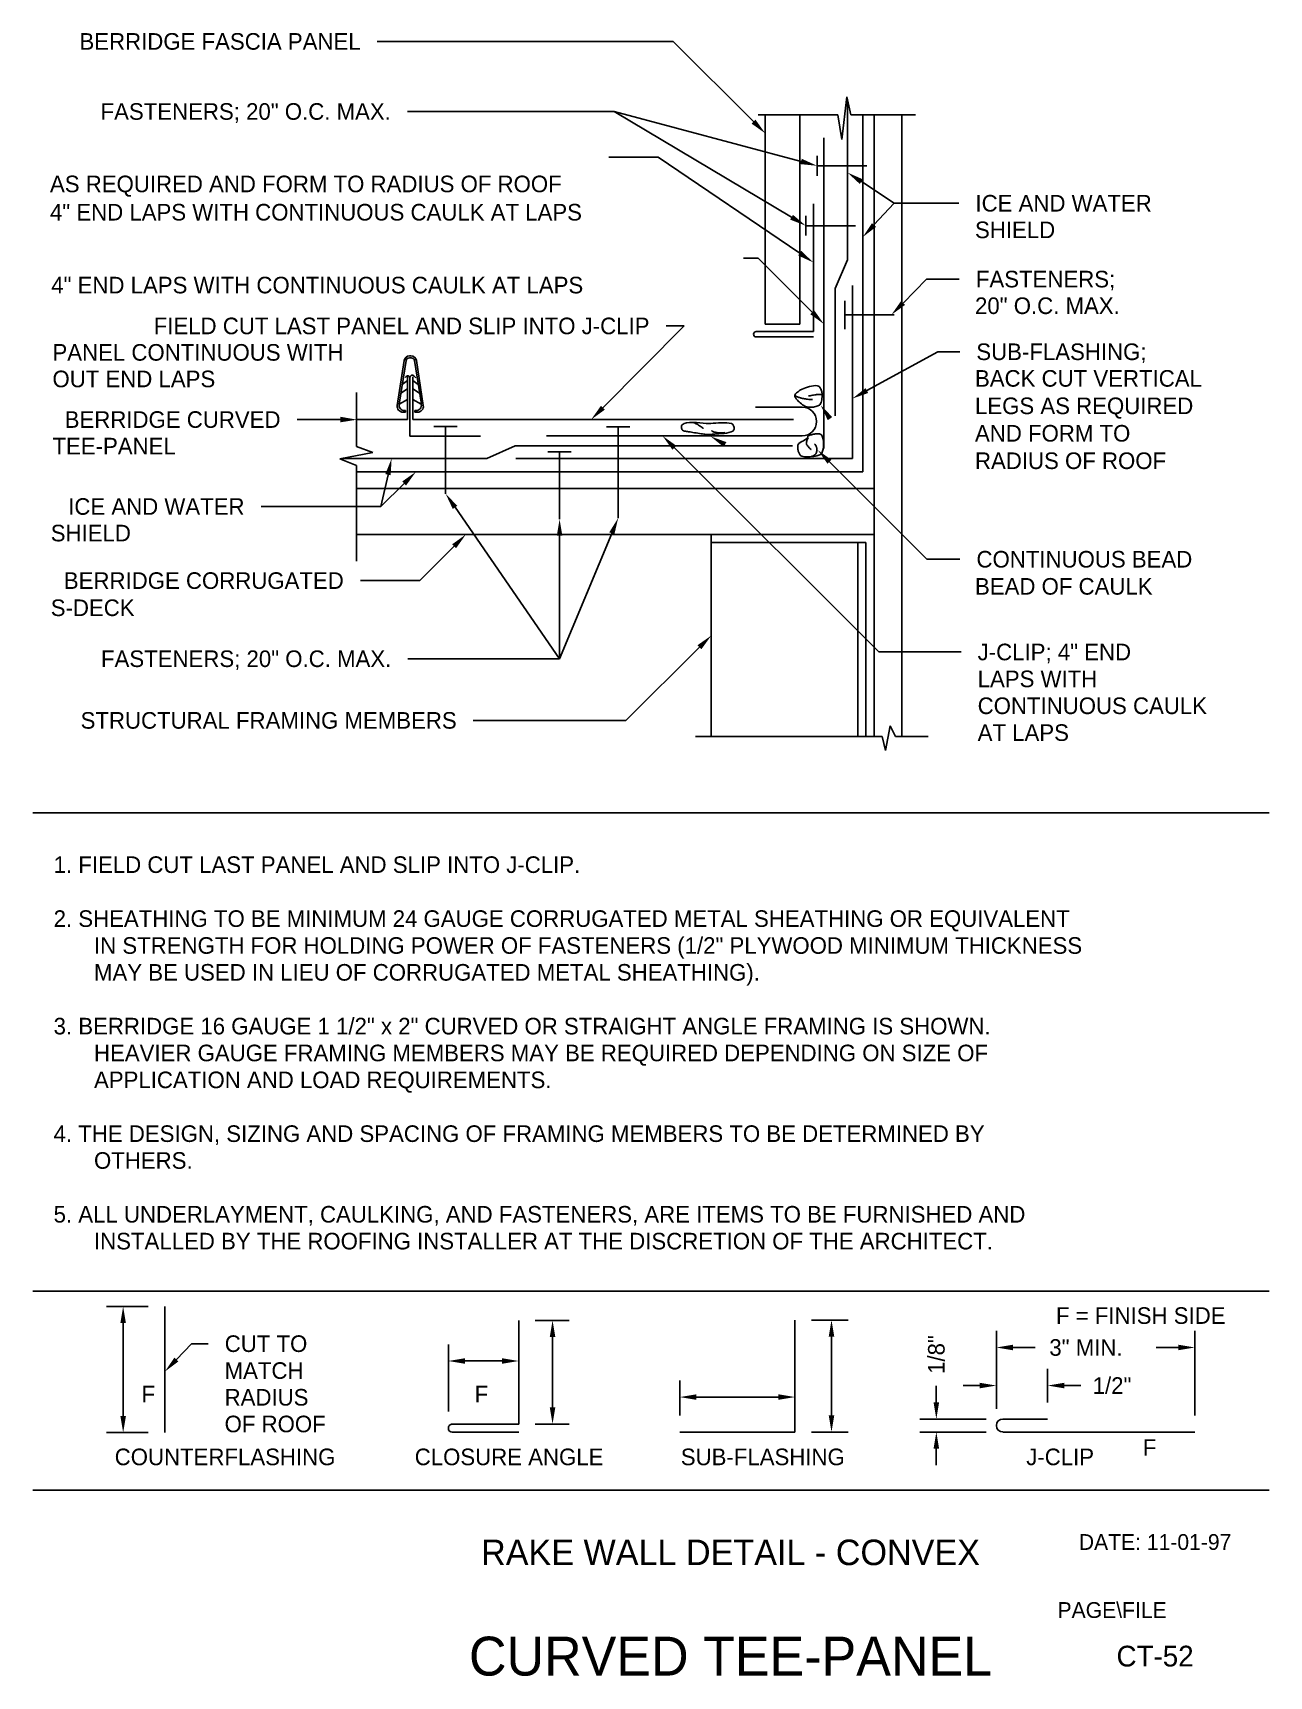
# Model space of a CAD drawing. Extents: x 1.5 to 23.8, y 0.8 to 30.5.
import ezdxf
from ezdxf.enums import TextEntityAlignment as Align

# ---------------------------------------------------------------- set-up
doc = ezdxf.new("R2010")
doc.units = 0
doc.header["$LTSCALE"] = 0.3999
for name, color, linetype in [('BORDER', 7, 'CONTINUOUS'), ('CMP-FLSH', 7, 'CONTINUOUS'), ('DIM-TXT', 7, 'CONTINUOUS'), ('STRCTR', 7, 'CONTINUOUS')]:
    doc.layers.add(name, color=color, linetype=linetype)

msp = doc.modelspace()

# ---------------------------------------------------------------- linework, layer by layer
at = {"layer": 'BORDER', "color": 0, "linetype": 'CONTINUOUS'}
for p, q in [((1.473, 16.361), (23.82, 16.361)), ((1.473, 7.722), (23.82, 7.722)), ((23.82, 4.125), (1.473, 4.125))]:
    msp.add_line(p, q, dxfattribs=at)
at = {"layer": 'CMP-FLSH', "color": 0, "linetype": 'CONTINUOUS'}
for p, q in [((16.198, 26.356), (16.198, 29.251)), ((14.712, 28.978), (14.712, 25.192)), ((15.337, 28.978), (15.337, 25.192)), ((16.473, 22.526), (16.473, 28.978)), ((15.773, 22.948), (15.773, 28.563)), ((15.649, 28.236), (15.649, 27.877)), ((15.649, 28.056), (16.549, 28.056)), ((15.582, 25.059), (15.582, 27.366)), ((15.445, 27.152), (15.445, 26.794)), ((16.345, 26.973), (15.445, 26.973)), ((15.974, 25.837), (16.198, 26.356)), ((15.974, 23.54), (15.974, 25.837)), ((16.286, 22.765), (16.286, 25.893)), ((16.153, 25.618), (16.153, 25.106)), ((16.153, 25.362), (17.039, 25.362)), ((15.582, 25.059), (14.546, 25.059)), ((15.582, 24.964), (14.546, 24.964)), ((14.712, 25.192), (15.337, 25.192)), ((8.184, 24.535), (8.059, 23.725)), ((8.22, 24.536), (8.095, 23.747)), ((8.295, 24.586), (8.279, 24.586)), ((8.295, 24.62), (8.283, 24.62)), ((8.295, 24.62), (8.306, 24.62)), ((8.295, 24.586), (8.311, 24.586)), ((8.37, 24.536), (8.495, 23.747)), ((8.405, 24.535), (8.531, 23.725)), ((8.151, 24.105), (8.246, 24.174)), ((8.222, 24.25), (8.202, 24.231)), ((8.246, 23.47), (8.246, 24.245)), ((8.29, 23.168), (8.29, 24.222)), ((8.343, 23.47), (8.343, 24.245)), ((8.438, 24.105), (8.343, 24.174)), ((8.358, 24.262), (8.397, 24.222)), ((8.095, 23.75), (8.246, 23.831)), ((8.127, 23.948), (8.246, 24.023)), ((8.463, 23.948), (8.343, 24.023)), ((8.494, 23.75), (8.343, 23.831)), ((7.323, 23.47), (8.246, 23.47)), ((8.163, 23.604), (8.168, 23.604)), ((8.168, 23.604), (8.211, 23.604)), ((8.193, 23.631), (8.211, 23.631)), ((8.193, 23.631), (8.198, 23.631)), ((8.211, 23.631), (8.211, 23.604)), ((8.343, 23.47), (15.225, 23.47)), ((8.396, 23.631), (8.378, 23.631)), ((8.378, 23.631), (8.378, 23.604)), ((8.422, 23.604), (8.378, 23.604)), ((8.396, 23.631), (8.391, 23.631)), ((8.427, 23.604), (8.422, 23.604)), ((15.378, 23.696), (14.537, 23.696)), ((9.567, 23.168), (8.29, 23.168)), ((9.143, 23.346), (8.723, 23.346)), ((8.933, 23.346), (8.933, 22.13)), ((10.757, 23.174), (15.378, 23.174)), ((12.264, 23.341), (11.843, 23.341)), ((12.053, 23.341), (12.053, 21.69)), ((10.192, 22.993), (9.676, 22.767)), ((10.192, 22.993), (15.207, 22.993)), ((11.204, 22.884), (10.784, 22.884)), ((10.994, 22.884), (10.994, 21.669)), ((7.061, 22.767), (9.676, 22.767)), ((16.286, 22.765), (10.203, 22.765)), ((16.473, 22.526), (7.323, 22.526)), ((3.86, 5.163), (3.86, 7.443)), ((10.255, 5.318), (10.255, 7.192)), ((15.248, 7.198), (15.248, 5.174)), ((19.007, 5.409), (19.816, 5.409)), ((8.983, 5.241), (8.983, 5.246)), ((10.255, 5.318), (9.055, 5.318)), ((10.255, 5.169), (9.055, 5.169)), ((15.248, 5.174), (13.167, 5.174)), ((19.007, 5.174), (22.476, 5.174))]:
    msp.add_line(p, q, dxfattribs=at)
for points in [[(15.442, 23.704, 0), (15.452, 23.701, 0), (15.464, 23.698, 0), (15.477, 23.696, 0), (15.49, 23.694, 0), (15.504, 23.692, 0), (15.518, 23.691, 0), (15.531, 23.691, 0), (15.543, 23.691, 0), (15.554, 23.691, 0), (15.568, 23.693, 0), (15.585, 23.696, 0), (15.604, 23.7, 0), (15.623, 23.704, 0), (15.642, 23.71, 0), (15.661, 23.717, 0), (15.677, 23.724, 0), (15.691, 23.733, 0), (15.702, 23.742, 0), (15.712, 23.758, 0), (15.721, 23.778, 0), (15.728, 23.801, 0), (15.733, 23.826, 0), (15.737, 23.852, 0), (15.74, 23.879, 0), (15.741, 23.904, 0), (15.74, 23.926, 0), (15.739, 23.945, 0), (15.736, 23.958, 0), (15.733, 23.974, 0), (15.728, 23.99, 0), (15.721, 24.007, 0), (15.714, 24.024, 0), (15.706, 24.04, 0), (15.697, 24.054, 0), (15.687, 24.065, 0), (15.677, 24.072, 0), (15.651, 24.081, 0), (15.62, 24.083, 0), (15.586, 24.081, 0), (15.548, 24.076, 0), (15.51, 24.067, 0), (15.473, 24.056, 0), (15.438, 24.045, 0), (15.407, 24.033, 0), (15.381, 24.021, 0), (15.366, 24.014, 0), (15.348, 24.005, 0), (15.329, 23.993, 0), (15.31, 23.98, 0), (15.292, 23.967, 0), (15.275, 23.952, 0), (15.261, 23.937, 0), (15.25, 23.922, 0), (15.245, 23.907, 0), (15.245, 23.898, 0), (15.247, 23.888, 0), (15.252, 23.877, 0), (15.258, 23.866, 0), (15.265, 23.855, 0), (15.273, 23.844, 0), (15.281, 23.834, 0), (15.288, 23.825, 0), (15.294, 23.818, 0), (15.308, 23.804, 0), (15.325, 23.788, 0), (15.344, 23.771, 0), (15.365, 23.754, 0), (15.386, 23.738, 0), (15.408, 23.723, 0), (15.43, 23.711, 0), (15.45, 23.701, 0), (15.469, 23.695, 0)], [(15.257, 23.894, 0), (15.267, 23.89, 0), (15.279, 23.886, 0), (15.292, 23.881, 0), (15.305, 23.876, 0), (15.319, 23.871, 0), (15.333, 23.867, 0), (15.346, 23.863, 0), (15.358, 23.859, 0), (15.368, 23.856, 0), (15.383, 23.853, 0), (15.4, 23.85, 0), (15.419, 23.846, 0), (15.438, 23.843, 0), (15.458, 23.84, 0), (15.478, 23.837, 0), (15.497, 23.834, 0), (15.514, 23.832, 0), (15.529, 23.831, 0), (15.533, 23.831, 0), (15.537, 23.831, 0), (15.543, 23.831, 0), (15.548, 23.831, 0), (15.553, 23.831, 0), (15.558, 23.831, 0), (15.562, 23.831, 0), (15.565, 23.831, 0), (15.566, 23.831, 0)], [(15.726, 23.92, 0), (15.718, 23.92, 0), (15.709, 23.921, 0), (15.699, 23.921, 0), (15.689, 23.921, 0), (15.678, 23.921, 0), (15.667, 23.921, 0), (15.657, 23.921, 0), (15.648, 23.92, 0), (15.64, 23.92, 0), (15.625, 23.918, 0), (15.606, 23.915, 0), (15.585, 23.912, 0), (15.563, 23.908, 0), (15.541, 23.904, 0), (15.522, 23.9, 0), (15.506, 23.897, 0), (15.496, 23.895, 0), (15.492, 23.894, 0)], [(13.603, 23.209, 0), (13.58, 23.211, 0), (13.554, 23.214, 0), (13.525, 23.218, 0), (13.495, 23.223, 0), (13.464, 23.228, 0), (13.434, 23.233, 0), (13.405, 23.237, 0), (13.379, 23.242, 0), (13.356, 23.247, 0), (13.342, 23.249, 0), (13.325, 23.251, 0), (13.307, 23.253, 0), (13.287, 23.256, 0), (13.267, 23.259, 0), (13.249, 23.263, 0), (13.232, 23.269, 0), (13.218, 23.276, 0), (13.208, 23.285, 0), (13.204, 23.292, 0), (13.201, 23.301, 0), (13.199, 23.312, 0), (13.198, 23.324, 0), (13.197, 23.336, 0), (13.198, 23.347, 0), (13.2, 23.358, 0), (13.204, 23.367, 0), (13.208, 23.374, 0), (13.243, 23.397, 0), (13.289, 23.412, 0), (13.343, 23.418, 0), (13.403, 23.419, 0), (13.467, 23.416, 0), (13.53, 23.41, 0), (13.59, 23.405, 0), (13.644, 23.4, 0), (13.69, 23.399, 0), (13.727, 23.401, 0), (13.771, 23.403, 0), (13.819, 23.406, 0), (13.869, 23.408, 0), (13.92, 23.41, 0), (13.97, 23.41, 0), (14.017, 23.409, 0), (14.06, 23.405, 0), (14.097, 23.399, 0), (14.099, 23.398, 0), (14.102, 23.397, 0), (14.105, 23.396, 0), (14.109, 23.395, 0), (14.112, 23.393, 0), (14.115, 23.392, 0), (14.118, 23.39, 0), (14.12, 23.388, 0), (14.122, 23.386, 0), (14.127, 23.378, 0), (14.133, 23.368, 0), (14.138, 23.356, 0), (14.143, 23.343, 0), (14.147, 23.329, 0), (14.15, 23.316, 0), (14.151, 23.304, 0), (14.15, 23.293, 0), (14.146, 23.285, 0), (14.125, 23.263, 0), (14.094, 23.246, 0), (14.055, 23.234, 0), (14.012, 23.225, 0), (13.966, 23.22, 0), (13.919, 23.216, 0), (13.874, 23.213, 0), (13.834, 23.211, 0), (13.801, 23.209, 0), (13.783, 23.206, 0), (13.761, 23.204, 0), (13.738, 23.202, 0), (13.713, 23.2, 0), (13.688, 23.199, 0), (13.664, 23.199, 0), (13.641, 23.2, 0), (13.62, 23.203, 0), (13.603, 23.209, 0)], [(13.418, 23.412, 0), (13.424, 23.41, 0), (13.431, 23.408, 0), (13.438, 23.405, 0), (13.446, 23.402, 0), (13.453, 23.399, 0), (13.461, 23.395, 0), (13.468, 23.392, 0), (13.474, 23.389, 0), (13.48, 23.386, 0), (13.491, 23.38, 0), (13.506, 23.37, 0), (13.522, 23.359, 0), (13.538, 23.348, 0), (13.554, 23.337, 0), (13.569, 23.326, 0), (13.58, 23.318, 0), (13.588, 23.312, 0), (13.591, 23.31, 0)], [(13.986, 23.234, 0), (13.972, 23.232, 0), (13.957, 23.23, 0), (13.939, 23.229, 0), (13.921, 23.229, 0), (13.903, 23.229, 0), (13.884, 23.229, 0), (13.867, 23.23, 0), (13.851, 23.232, 0), (13.838, 23.234, 0), (13.828, 23.236, 0), (13.817, 23.238, 0), (13.804, 23.241, 0), (13.791, 23.245, 0), (13.778, 23.249, 0), (13.765, 23.254, 0), (13.755, 23.259, 0), (13.745, 23.265, 0), (13.739, 23.272, 0)], [(15.479, 23.17, 0), (15.49, 23.176, 0), (15.503, 23.181, 0), (15.517, 23.186, 0), (15.532, 23.192, 0), (15.548, 23.196, 0), (15.563, 23.201, 0), (15.578, 23.204, 0), (15.591, 23.207, 0), (15.603, 23.209, 0), (15.615, 23.21, 0), (15.629, 23.211, 0), (15.644, 23.212, 0), (15.66, 23.212, 0), (15.676, 23.212, 0), (15.692, 23.21, 0), (15.706, 23.207, 0), (15.718, 23.202, 0), (15.726, 23.196, 0), (15.743, 23.17, 0), (15.755, 23.135, 0), (15.763, 23.094, 0), (15.767, 23.049, 0), (15.766, 23.003, 0), (15.762, 22.958, 0), (15.753, 22.917, 0), (15.742, 22.881, 0), (15.726, 22.853, 0), (15.716, 22.842, 0), (15.701, 22.833, 0), (15.683, 22.826, 0), (15.663, 22.819, 0), (15.642, 22.814, 0), (15.621, 22.81, 0), (15.6, 22.807, 0), (15.582, 22.804, 0), (15.566, 22.802, 0), (15.546, 22.8, 0), (15.523, 22.798, 0), (15.498, 22.796, 0), (15.472, 22.795, 0), (15.445, 22.796, 0), (15.419, 22.798, 0), (15.394, 22.801, 0), (15.373, 22.807, 0), (15.356, 22.815, 0), (15.349, 22.821, 0), (15.342, 22.829, 0), (15.335, 22.838, 0), (15.329, 22.849, 0), (15.323, 22.861, 0), (15.318, 22.873, 0), (15.313, 22.884, 0), (15.309, 22.895, 0), (15.307, 22.904, 0), (15.304, 22.914, 0), (15.302, 22.926, 0), (15.301, 22.94, 0), (15.3, 22.954, 0), (15.299, 22.969, 0), (15.3, 22.983, 0), (15.301, 22.996, 0), (15.303, 23.008, 0), (15.307, 23.018, 0), (15.32, 23.036, 0), (15.342, 23.053, 0), (15.37, 23.071, 0), (15.4, 23.088, 0), (15.43, 23.105, 0), (15.455, 23.122, 0), (15.474, 23.139, 0), (15.484, 23.155, 0), (15.479, 23.17, 0)], [(15.492, 23.132, 0), (15.485, 23.125, 0), (15.478, 23.116, 0), (15.472, 23.104, 0), (15.466, 23.092, 0), (15.461, 23.078, 0), (15.458, 23.065, 0), (15.455, 23.052, 0), (15.454, 23.041, 0), (15.455, 23.031, 0), (15.459, 23.019, 0), (15.468, 23.005, 0), (15.48, 22.99, 0), (15.493, 22.975, 0), (15.507, 22.961, 0), (15.52, 22.948, 0), (15.531, 22.938, 0), (15.538, 22.931, 0), (15.541, 22.929, 0)], [(15.541, 22.802, 0), (15.55, 22.803, 0), (15.561, 22.807, 0), (15.572, 22.811, 0), (15.583, 22.817, 0), (15.594, 22.824, 0), (15.605, 22.831, 0), (15.614, 22.838, 0), (15.622, 22.846, 0), (15.628, 22.853, 0), (15.632, 22.862, 0), (15.636, 22.874, 0), (15.639, 22.887, 0), (15.641, 22.901, 0), (15.642, 22.916, 0), (15.643, 22.93, 0), (15.643, 22.944, 0), (15.642, 22.957, 0), (15.64, 22.967, 0), (15.638, 22.974, 0), (15.634, 22.982, 0), (15.629, 22.992, 0), (15.623, 23.001, 0), (15.617, 23.01, 0), (15.612, 23.018, 0), (15.607, 23.025, 0), (15.604, 23.029, 0), (15.603, 23.031, 0)]]:
    msp.add_polyline3d(points, dxfattribs=at)
for centre, radius, start, end in [((14.546, 25.011), 0.0474, 90.0023, 269.9977), ((8.283, 24.52), 0.1, 89.9982, 171.2015), ((8.279, 24.526), 0.06, 90.0108, 170.9927), ((8.306, 24.52), 0.1, 8.8062, 89.9985), ((8.311, 24.526), 0.06, 9.0073, 89.9964), ((8.25, 24.222), 0.04, 0.0096, 134.9086), ((8.33, 24.234), 0.04, 44.1785, 180.0005), ((8.163, 23.709), 0.105, 170.9919, 270.0069), ((8.193, 23.731), 0.1, 171.0006, 269.9985), ((8.396, 23.731), 0.1, 269.9986, 9.0066), ((8.427, 23.709), 0.105, 270, 9.0012), ((15.378, 23.435), 0.261, 270.0001, 89.9999), ((19.007, 5.292), 0.117, 90.0061, 269.9939), ((9.055, 5.246), 0.0718, 89.999, 180.001), ((9.055, 5.241), 0.0718, 180.0021, 270.001)]:
    msp.add_arc(centre, radius, start, end, dxfattribs=at)
at = {"layer": 'DIM-TXT', "color": 0, "linetype": 'CONTINUOUS'}
for p, q in [((13.049, 30.303), (7.698, 30.303)), ((14.499, 28.854), (13.049, 30.303)), ((11.98, 29.037), (8.244, 29.037)), ((15.36, 28.134), (11.98, 29.037)), ((15.187, 27.126), (11.98, 29.037)), ((12.774, 28.214), (11.883, 28.214)), ((15.334, 26.476), (12.774, 28.214)), ((16.449, 27.769), (17.043, 27.379)), ((16.677, 26.986), (17.043, 27.379)), ((17.043, 27.379), (18.211, 27.379)), ((14.583, 26.387), (14.319, 26.387)), ((15.561, 25.408), (14.583, 26.387)), ((17.202, 25.576), (17.627, 26.008)), ((17.627, 26.008), (18.219, 26.008)), ((11.776, 23.683), (13.245, 25.162)), ((13.245, 25.162), (12.919, 25.162)), ((16.549, 23.993), (17.832, 24.695)), ((17.832, 24.695), (18.227, 24.695)), ((7.032, 23.47), (6.249, 23.47)), ((13.069, 22.962), (16.764, 19.27)), ((15.872, 22.707), (17.635, 20.946)), ((7.893, 22.474), (7.763, 21.899)), ((8.184, 22.315), (7.763, 21.899)), ((7.763, 21.899), (5.599, 21.899)), ((9.104, 21.884), (10.994, 19.148)), ((11.938, 21.413), (10.994, 19.148)), ((9.087, 21.181), (8.468, 20.56)), ((10.994, 21.369), (10.994, 19.148)), ((17.635, 20.946), (18.23, 20.946)), ((8.468, 20.56), (7.393, 20.56)), ((13.523, 19.356), (12.19, 18.034)), ((10.994, 19.148), (8.252, 19.148)), ((16.764, 19.27), (18.251, 19.27)), ((12.19, 18.034), (9.434, 18.034)), ((4.067, 6.484), (4.341, 6.771)), ((4.341, 6.771), (4.641, 6.771))]:
    msp.add_line(p, q, dxfattribs=at)
for points in [[(14.535, 28.889), (14.464, 28.818), (14.712, 28.642)], [(15.372, 28.182), (15.347, 28.086), (15.649, 28.056)], [(16.421, 27.727), (16.476, 27.811), (16.198, 27.933)], [(15.213, 27.169), (15.162, 27.083), (15.445, 26.973)], [(16.714, 26.952), (16.641, 27.02), (16.473, 26.767)], [(15.362, 26.518), (15.306, 26.435), (15.582, 26.308)], [(17.237, 25.541), (17.166, 25.611), (16.991, 25.362)], [(15.597, 25.443), (15.526, 25.373), (15.773, 25.196)], [(16.573, 23.95), (16.525, 24.037), (16.286, 23.849)], [(7.032, 23.52), (7.032, 23.42), (7.332, 23.468)], [(11.741, 23.718), (11.811, 23.648), (11.565, 23.47)], [(13.033, 22.926), (13.104, 22.997), (12.856, 23.174)], [(15.837, 22.671), (15.908, 22.742), (15.66, 22.919)], [(7.844, 22.485), (7.941, 22.463), (7.958, 22.767)], [(8.149, 22.351), (8.219, 22.279), (8.397, 22.526)], [(9.063, 21.855), (9.145, 21.912), (8.933, 22.13)], [(11.892, 21.433), (11.984, 21.394), (12.053, 21.69)], [(9.052, 21.216), (9.123, 21.145), (9.299, 21.393)], [(10.944, 21.369), (11.044, 21.369), (10.994, 21.669)], [(13.487, 19.392), (13.558, 19.321), (13.736, 19.567)], [(4.103, 6.45), (4.031, 6.519), (3.86, 6.267)]]:
    msp.add_solid(points, dxfattribs=at)
at = {"layer": 'STRCTR', "color": 0, "linetype": 'CONTINUOUS'}
for p, q in [((16.186, 29.304), (16.095, 28.533)), ((16.259, 28.978), (16.186, 29.304)), ((16.022, 28.978), (14.582, 28.978)), ((16.095, 28.533), (16.022, 28.978)), ((16.259, 28.978), (17.43, 28.978)), ((16.678, 28.978), (16.678, 17.742)), ((17.178, 28.978), (17.178, 17.742)), ((7.323, 22.986), (7.323, 23.956)), ((7.617, 22.877), (7.022, 22.759)), ((7.323, 22.986), (7.617, 22.877)), ((7.022, 22.759), (7.323, 22.64)), ((7.323, 22.64), (7.323, 20.91)), ((7.323, 22.227), (16.678, 22.227)), ((7.323, 21.393), (16.678, 21.393)), ((13.736, 21.393), (13.736, 17.742)), ((16.531, 21.246), (13.736, 21.246)), ((16.384, 21.246), (16.384, 17.742)), ((16.531, 21.246), (16.531, 17.742)), ((16.969, 17.938), (16.888, 17.49)), ((17.068, 17.742), (16.969, 17.938)), ((16.822, 17.742), (13.453, 17.742)), ((16.888, 17.49), (16.822, 17.742)), ((17.068, 17.742), (17.656, 17.742)), ((3.56, 7.443), (2.805, 7.443)), ((3.105, 5.463), (3.105, 7.143)), ((10.555, 7.192), (11.167, 7.192)), ((15.548, 7.198), (16.209, 7.198)), ((10.867, 5.618), (10.867, 6.892)), ((15.909, 5.474), (15.909, 6.898)), ((18.889, 5.592), (18.889, 7.002)), ((22.476, 5.474), (22.476, 7.002)), ((8.983, 5.546), (8.983, 6.758)), ((19.189, 6.702), (19.59, 6.702)), ((22.176, 6.702), (21.775, 6.702)), ((9.283, 6.458), (9.955, 6.458)), ((19.816, 5.709), (19.816, 6.314)), ((13.167, 5.474), (13.167, 6.106)), ((17.804, 5.709), (17.804, 6.009)), ((18.589, 6.014), (18.289, 6.014)), ((20.116, 6.014), (20.416, 6.014)), ((13.467, 5.806), (14.948, 5.806)), ((18.707, 5.409), (17.504, 5.409)), ((3.56, 5.163), (2.805, 5.163)), ((10.555, 5.318), (11.167, 5.318)), ((15.548, 5.174), (16.209, 5.174)), ((18.707, 5.174), (17.504, 5.174)), ((17.804, 4.874), (17.804, 4.574))]:
    msp.add_line(p, q, dxfattribs=at)
at = {"layer": 'STRCTR', "color": 0, "linetype": 'CONTINUOUS', "extrusion": (0, 0, -1)}
for points in [[(-15.841, 23.459), (-15.712, 23.734), (-15.923, 23.515)], [(-13.96, 22.975), (-13.723, 23.166), (-14.009, 23.062)]]:
    msp.add_solid(points, dxfattribs=at)
at = {"layer": 'STRCTR', "color": 0, "linetype": 'CONTINUOUS'}
for points in [[(3.055, 7.143), (3.155, 7.143), (3.105, 7.443)], [(10.817, 6.892), (10.917, 6.892), (10.867, 7.192)], [(15.859, 6.898), (15.959, 6.898), (15.909, 7.198)], [(19.189, 6.752), (19.189, 6.652), (18.889, 6.702)], [(22.176, 6.752), (22.176, 6.652), (22.476, 6.702)], [(9.283, 6.508), (9.283, 6.408), (8.983, 6.458)], [(9.955, 6.508), (9.955, 6.408), (10.255, 6.458)], [(18.589, 6.064), (18.589, 5.964), (18.889, 6.014)], [(20.116, 6.064), (20.116, 5.964), (19.816, 6.014)], [(13.467, 5.856), (13.467, 5.756), (13.167, 5.806)], [(14.948, 5.856), (14.948, 5.756), (15.248, 5.806)], [(17.754, 5.709), (17.854, 5.709), (17.804, 5.409)], [(3.055, 5.463), (3.155, 5.463), (3.105, 5.163)], [(10.817, 5.618), (10.917, 5.618), (10.867, 5.318)], [(15.859, 5.474), (15.959, 5.474), (15.909, 5.174)], [(17.754, 4.874), (17.854, 4.874), (17.804, 5.174)]]:
    msp.add_solid(points, dxfattribs=at)

# ---------------------------------------------------------------- texts
at = {"layer": 'BORDER', "color": 0, "linetype": 'CONTINUOUS'}
for s, height, p in [('DATE: 11-01-97', 0.2853, (21.758, 3.187)), ('RAKE WALL DETAIL - CONVEX', 0.46143, (14.084, 3)), ('CT-52', 0.375, (21.758, 1.125))]:
    msp.add_text(s, height=height, dxfattribs=at).set_placement(p, align=Align.MIDDLE)
msp.add_text('PAGE\\FILE', height=0.2853, dxfattribs=at).set_placement((19.995, 1.815))
at = {"layer": 'BORDER', "color": 0}
msp.add_text('CURVED TEE-PANEL', height=0.70312, dxfattribs=at).set_placement((14.084, 1.125), align=Align.MIDDLE)
at = {"layer": 'CMP-FLSH', "color": 0, "linetype": 'CONTINUOUS'}
for s, p in [('J-CLIP; 4" END', (18.551, 19.12)), ('LAPS WITH', (18.551, 18.634)), ('CONTINUOUS CAULK', (18.551, 18.148)), ('AT LAPS', (18.551, 17.663))]:
    msp.add_text(s, height=0.3, dxfattribs=at).set_placement(p)
at = {"layer": 'DIM-TXT', "color": 0, "linetype": 'CONTINUOUS'}
for s, p in [('BERRIDGE FASCIA PANEL', (7.398, 30.303)), ('FASTENERS; 20" O.C. MAX.', (7.944, 29.037)), ('FIELD CUT LAST PANEL AND SLIP INTO J-CLIP', (12.619, 25.162)), ('BERRIDGE CURVED', (5.949, 23.47)), ('ICE AND WATER', (5.299, 21.899)), ('BERRIDGE CORRUGATED', (7.093, 20.56)), ('FASTENERS; 20" O.C. MAX.', (7.952, 19.148)), ('STRUCTURAL FRAMING MEMBERS', (9.134, 18.034))]:
    msp.add_text(s, height=0.3, dxfattribs=at).set_placement(p, align=Align.MIDDLE_RIGHT)
for s, p in [('AS REQUIRED AND FORM TO RADIUS OF ROOF', (1.782, 27.578)), ('4" END LAPS WITH CONTINUOUS CAULK AT LAPS', (1.782, 27.067)), ('SHIELD', (18.503, 26.748)), ('4" END LAPS WITH CONTINUOUS CAULK AT LAPS', (1.805, 25.75)), ('20" O.C. MAX.', (18.503, 25.377)), ('PANEL CONTINUOUS WITH', (1.827, 24.534)), ('OUT END LAPS', (1.827, 24.054)), ('BACK CUT VERTICAL', (18.503, 24.064)), ('LEGS AS REQUIRED', (18.503, 23.568)), ('AND FORM TO', (18.503, 23.072)), ('TEE-PANEL', (1.827, 22.84)), ('RADIUS OF ROOF', (18.503, 22.576)), ('SHIELD', (1.796, 21.269)), ('BEAD OF CAULK', (18.503, 20.306)), ('S-DECK', (1.796, 19.919)), ('1. FIELD CUT LAST PANEL AND SLIP INTO J-CLIP.', (1.848, 15.277)), ('2. SHEATHING TO BE MINIMUM 24 GAUGE CORRUGATED METAL SHEATHING OR EQUIVALENT', (1.848, 14.302)), ('IN STRENGTH FOR HOLDING POWER OF FASTENERS (1/2" PLYWOOD MINIMUM THICKNESS', (2.578, 13.816)), ('MAY BE USED IN LIEU OF CORRUGATED METAL SHEATHING).', (2.578, 13.331)), ('3. BERRIDGE 16 GAUGE 1 1/2" x 2" CURVED OR STRAIGHT ANGLE FRAMING IS SHOWN.', (1.848, 12.359)), ('HEAVIER GAUGE FRAMING MEMBERS MAY BE REQUIRED DEPENDING ON SIZE OF', (2.578, 11.874)), ('APPLICATION AND LOAD REQUIREMENTS.', (2.578, 11.388)), ('4. THE DESIGN, SIZING AND SPACING OF FRAMING MEMBERS TO BE DETERMINED BY', (1.848, 10.416)), ('OTHERS.', (2.578, 9.931)), ('5. ALL UNDERLAYMENT, CAULKING, AND FASTENERS, ARE ITEMS TO BE FURNISHED AND', (1.848, 8.959)), ('INSTALLED BY THE ROOFING INSTALLER AT THE DISCRETION OF THE ARCHITECT.', (2.578, 8.474)), ('MATCH', (4.939, 6.135)), ('F', (3.438, 5.711)), ('RADIUS', (4.939, 5.652)), ('F', (9.459, 5.711)), ('OF ROOF', (4.939, 5.17)), ('F', (21.536, 4.745))]:
    msp.add_text(s, height=0.3, dxfattribs=at).set_placement(p)
msp.add_text('ICE AND WATER', height=0.3, rotation=360, dxfattribs=at).set_placement((18.511, 27.379), align=Align.MIDDLE_LEFT)
for s, p in [('FASTENERS;', (18.519, 26.008)), ('SUB-FLASHING;', (18.527, 24.695)), ('CONTINUOUS BEAD', (18.53, 20.946)), ('CUT TO', (4.941, 6.771))]:
    msp.add_text(s, height=0.3, dxfattribs=at).set_placement(p, align=Align.MIDDLE_LEFT)
msp.add_text('F = FINISH SIDE', height=0.3, dxfattribs=at).set_placement((21.499, 7.279), align=Align.MIDDLE)
for s, p in [('COUNTERFLASHING', (4.947, 4.575)), ('CLOSURE ANGLE', (10.081, 4.575)), ('SUB-FLASHING', (14.667, 4.575)), ('J-CLIP', (20.042, 4.575))]:
    msp.add_text(s, height=0.3, dxfattribs=at).set_placement(p, align=Align.CENTER)
at = {"layer": 'STRCTR', "color": 0, "linetype": 'CONTINUOUS'}
msp.add_text('1/8"', height=0.3, rotation=90, dxfattribs=at).set_placement((17.954, 6.224))
for s, p in [('3" MIN.', (19.847, 6.552)), ('1/2"', (20.63, 5.864))]:
    msp.add_text(s, height=0.3, dxfattribs=at).set_placement(p)

doc.saveas('drawing.dxf')
